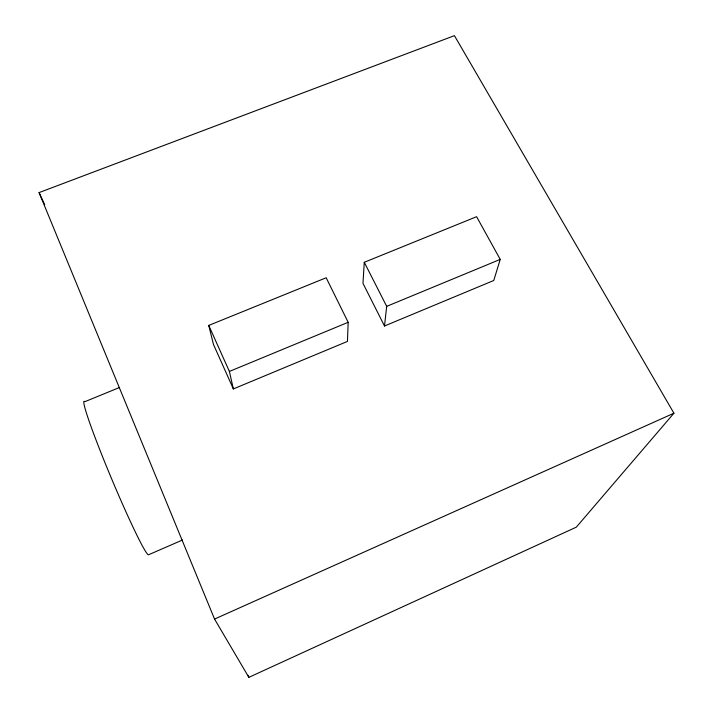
<?xml version="1.0" encoding="UTF-8"?>
<svg xmlns="http://www.w3.org/2000/svg" width="713" height="713" viewBox="0 0 713 713"><rect width="100%" height="100%" fill="white"/><g stroke="black" fill="none" stroke-linecap="round" stroke-linejoin="round"><path stroke-width="1.07" d="M348.167 322.303L347.454 341.42L233.356 388.933L213.472 344.468L208.757 325.422L326.18 277.758L348.167 322.303L229.39 371.437L233.356 388.933M364.281 262.295L362.97 283.337L384.494 325.993L493.761 280.494L500.232 259.389L476.605 216.699L364.281 262.295L386.696 306.358L384.494 325.993M673.928 413.219L576.318 527.157L248.855 677.35L214.551 619.071L39.072 192.599L454.431 35.65L673.928 413.219L214.551 619.071M182.501 540.008L148.643 554.732A83.243 4.626 67.2 0 1 110.185 475.375A83.243 4.626 67.2 0 1 84.838 401.695L119.588 387.462M386.696 306.358L500.232 259.389M39.072 192.599L44.723 204.693M208.757 325.422L229.39 371.437M248.008 675.291L248.855 677.35"/></g></svg>
